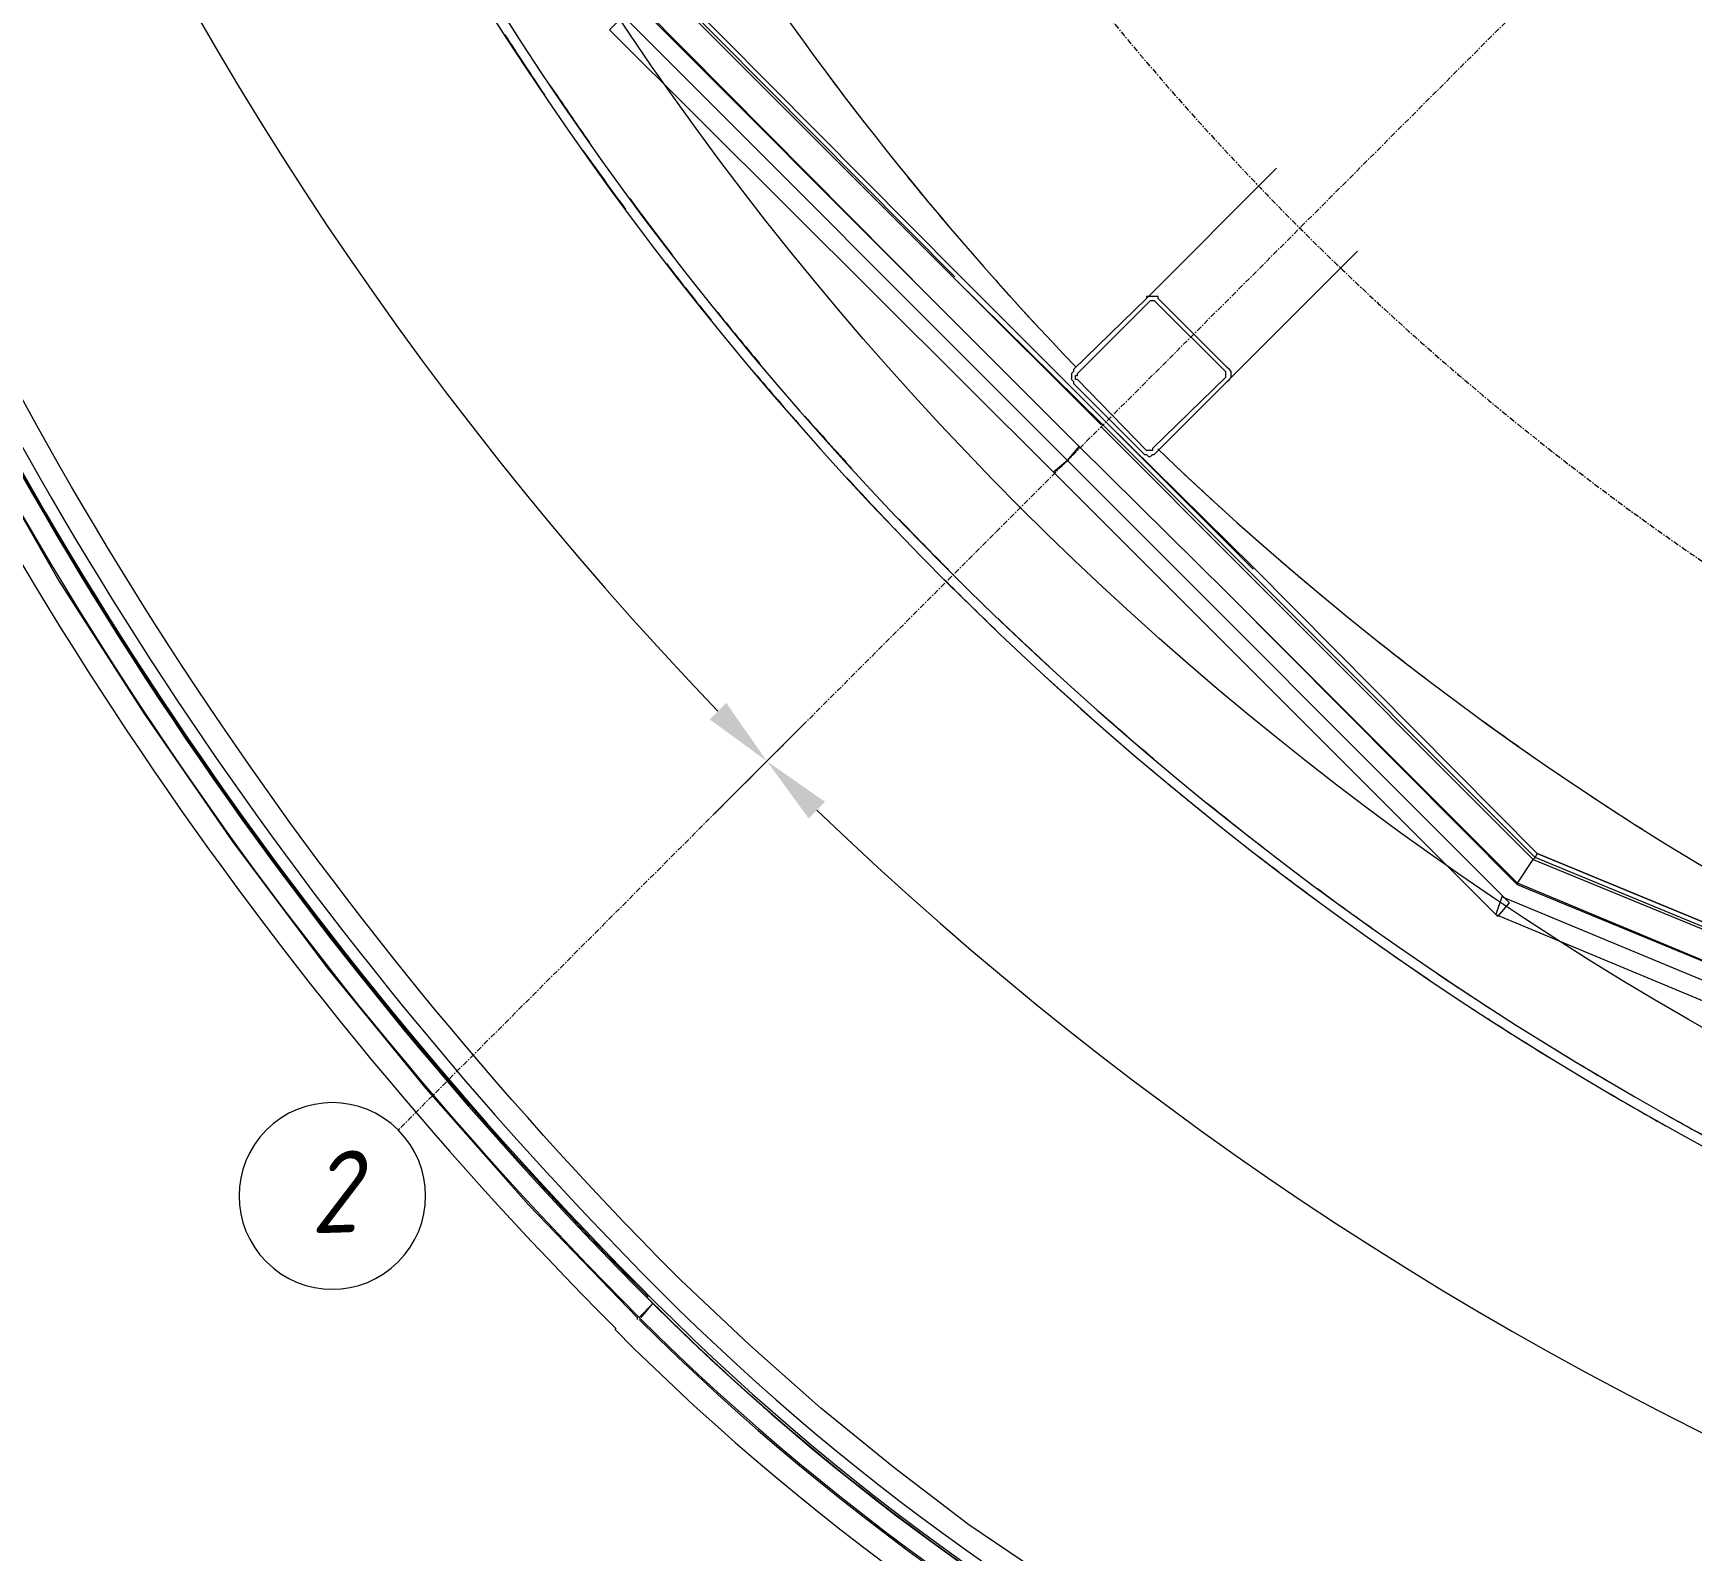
# Model space of a CAD drawing. Header units: millimetres. Extents: x 223 to 163467, y -12002 to 99672.
# Drawn here: x 112207 to 115764, y -7100 to -3846 of the extents above; entities that cross this region are included whole.
import ezdxf

# ---------------------------------------------------------------- set-up
doc = ezdxf.new("R2010")
doc.units = ezdxf.units.MM
doc.linetypes.add('ADSK_Линия сетки', pattern=[21, 12, -3, 3, -3])
for name, color, linetype, lineweight in [('A-ANNO-DIMS', 7, 'Continuous', 9), ('S-GRID', 7, 'Continuous', 9), ('S-GRID-IDEN', 7, 'Continuous', 9)]:
    doc.layers.add(name, color=color, linetype=linetype, lineweight=lineweight)
for name, color, linetype in [('PDF _A-AREA', 7, 'Continuous'), ('PDF _A-CLNG', 7, 'Continuous'), ('PDF _A-DETL', 7, 'Continuous'), ('PDF _A-FLOR', 7, 'Continuous'), ('PDF _A-GLAZ-CURT', 7, 'Continuous'), ('PDF _A-GLAZ-CWMG', 7, 'Continuous'), ('PDF _I-WALL', 7, 'Continuous'), ('PDF _S-BEAM', 7, 'Continuous'), ('PDF _S-RBAR-BNDY', 7, 'Continuous'), ('PDF _Ограждение', 7, 'Continuous')]:
    doc.layers.add(name, color=color, linetype=linetype)
doc.styles.add('GOST Common_I', font='ARIALN.TTF', dxfattribs={"height": 175})
doc.styles.add('GOST Common_I_6', font='ARIALN.TTF', dxfattribs={"height": 125})
doc.dimstyles.new('Диагональ_-_Gost_2_5мм', dxfattribs={"dimscale": 304.8, "dimtxt": 125.714375, "dimasz": 0.492126, "dimexe": 0.393701, "dimexo": 0.246063, "dimgap": 0.287073, "dimtad": 1, "dimdec": 0, "dimzin": 0, "dimdsep": 46, "dimtxsty": 'GOST Common_I_6', "dimsah": 1, "dimcen": 0.09, "dimdle": 0.393701, "dimazin": 0, "dimtfac": 1, "dimtdec": 4, "dimtix": 1, "dimtmove": 0, "dimatfit": 3, "dimfxl": 1, "dimtvp": 1, "dimtfill": 1, "dimtolj": 1, "dimtzin": 0, "dimarcsym": 2})

# ---------------------------------------------------------------- blocks, each defined once
blk = doc.blocks.new('Ось сетки - D8-489723-1 этаж')
at = {"layer": 'S-GRID-IDEN'}
for start, end in [(360, 180), (180, 360)]:
    blk.add_arc((0, 0), 4, start, end, dxfattribs=at)
blk = doc.blocks.new('*D339')
at = {"layer": 'A-ANNO-DIMS', "color": 0, "lineweight": -2, "transparency": 16777216}
for p, q in [((78830.9, 19097.7), (79115.9, 19097.7)), ((81110.1, 13595.1), (81311.7, 13796.7))]:
    blk.add_line(p, q, dxfattribs=at)
blk.add_arc((86612.7, 19097.7), 7616.7, 181.12837, 223.87163, dxfattribs=at)
at = {"layer": 'A-ANNO-DIMS', "color": 0, "transparency": 16777216}
for points in [[(78972.4, 18947.4), (79022.4, 18947.9), (78995.9, 19097.7)], [(81139.7, 13836.4), (81104, 13801.4), (81226.8, 13711.8)]]:
    blk.add_solid(points, dxfattribs=at)
at = {"layer": 'Defpoints', "color": 0, "transparency": 16777216}
for p in [(78755.9, 19097.7), (86612.7, 19097.7), (79255.5, 17126.3), (81057.1, 13542.1)]:
    blk.add_point(p, dxfattribs=at)
at = {"layer": 'A-ANNO-DIMS', "color": 0, "transparency": 16777216, "insert": (79714.3, 16240.3), "char_height": 125, "width": 588.088, "attachment_point": 5, "rotation": 292.5, "style": 'GOST Common_I_6', "bg_fill": 3, "box_fill_scale": 1.1, "bg_fill_color": 256, "bg_fill_true_color": 13158600, "bg_fill_transparency": 0}
blk.add_mtext('\\A1;45.00°', dxfattribs=at)
blk = doc.blocks.new('*D340')
at = {"layer": 'A-ANNO-DIMS', "color": 0, "lineweight": -2, "transparency": 16777216}
for p, q in [((81110.1, 13595.1), (81311.7, 13796.7)), ((86612.7, 11315.9), (86612.7, 11600.9))]:
    blk.add_line(p, q, dxfattribs=at)
blk.add_arc((86612.7, 19097.7), 7616.7, 226.12837, 268.87163, dxfattribs=at)
at = {"layer": 'A-ANNO-DIMS', "color": 0, "transparency": 16777216}
for points in [[(81316.4, 13588.9), (81351.4, 13624.6), (81226.8, 13711.8)], [(86462.9, 11507.4), (86462.4, 11457.4), (86612.7, 11480.9)]]:
    blk.add_solid(points, dxfattribs=at)
at = {"layer": 'Defpoints', "color": 0, "transparency": 16777216}
for p in [(86612.7, 19097.7), (81057.1, 13542.1), (82804.3, 12501.4), (86612.7, 11240.9)]:
    blk.add_point(p, dxfattribs=at)
at = {"layer": 'A-ANNO-DIMS', "color": 0, "transparency": 16777216, "insert": (83755.3, 12199.3), "char_height": 125, "width": 588.088, "attachment_point": 5, "rotation": 337.5, "style": 'GOST Common_I_6', "bg_fill": 3, "box_fill_scale": 1.1, "bg_fill_color": 256, "bg_fill_true_color": 13158600, "bg_fill_transparency": 0}
blk.add_mtext('\\A1;45.00°', dxfattribs=at)
blk = doc.blocks.new('оси')
at = {"layer": 'S-GRID', "linetype": 'ADSK_Линия сетки'}
blk.add_line((86612.7, 19097.7), (80436.2, 12921.1), dxfattribs=at)
blk.add_arc((86612.7, 19097.7), 6000, 192.09621, 182.95219, dxfattribs=at)
at = {"layer": 'S-GRID-IDEN', "xscale": 49.99999999999998, "yscale": 49.99999999999998, "zscale": 49.99999999999998, "rotation": 134.9999999998925}
blk.add_blockref('Ось сетки - D8-489723-1 этаж', (80294.7, 12779.7), dxfattribs=at)
at = {"layer": 'S-GRID-IDEN', "insert": (80243.4, 12874.2), "char_height": 175, "width": 137.089, "attachment_point": 1, "rotation": 1.8141, "style": 'GOST Common_I'}
blk.add_mtext('\\fGOST Common|b0|i1|c204|p34|;\\W.9;2', dxfattribs=at)
at = {"layer": 'A-ANNO-DIMS'}
dim = blk.add_angular_dim_3p(base=(79255.5, 17126.3), center=(86612.7, 19097.7), p1=(78755.9, 19097.7), p2=(81057.1, 13542.1), dimstyle='Диагональ_-_Gost_2_5мм', override={"dimpost": '<>', "dimfxl": 6013.290219}, dxfattribs=at)
dim.commit()
dim.dimension.update_dxf_attribs({"geometry": '*D339', "text_midpoint": (79714.3, 16240.3)})
dim = blk.add_angular_dim_3p(base=(82804.3, 12501.4), center=(86612.7, 19097.7), p1=(81057.1, 13542.1), p2=(86612.7, 11240.9), dimstyle='Диагональ_-_Gost_2_5мм', override={"dimpost": '<>', "dimfxl": 6013.290219}, dxfattribs=at)
dim.commit()
dim.dimension.update_dxf_attribs({"geometry": '*D340', "text_midpoint": (83755.3, 12199.3)})

msp = doc.modelspace()

# ---------------------------------------------------------------- linework, layer by layer
at = {"layer": 'PDF _A-AREA', "lineweight": 15}
for centre, radius, start, end in [((119432.2, -665.3), 8341.2, 210.54195, 212.19549), ((119431.4, -665.9), 8340.2, 213.07971, 214.55763), ((119434, -664), 8343.4, 215.50796, 216.93039), ((119434.2, -663.8), 8343.7, 217.89204, 219.32541), ((119431.9, -665.7), 8340.8, 220.24838, 221.78114), ((119432.4, -665.3), 8341.4, 222.60498, 224.61556), ((117163.4, -2925.8), 5141.2, 224.9725, 227.8454), ((117163.6, -2925.6), 5141.5, 228.8068, 230.7733), ((117163.8, -2925.3), 5141.9, 231.916, 233.7065)]:
    msp.add_arc(centre, radius, start, end, dxfattribs=at)
at = {"layer": 'PDF _A-CLNG', "lineweight": 15}
for centre, radius, start, end in [((119160, -18.5), 7048.5, 213.95855, 215.18938), ((119161.7, -17.4), 7050.6, 216.39221, 217.62268), ((119162.2, -16.9), 7051.2, 218.82573, 220.05608), ((119163.2, -16), 7052.5, 221.25928, 222.48939), ((119162.9, -16.2), 7052.2, 223.69818, 224.92287), ((119162.5, -16.5), 7051.8, 226.13168, 227.35644), ((119163.3, -15.5), 7053, 228.56527, 229.78981), ((119161.2, -18), 7049.7, 230.99852, 232.22913), ((119163.2, -15.3), 7053.1, 233.4321, 234.66212), ((119161.5, -17.7), 7050.2, 235.86545, 237.09598), ((119160.2, -19.8), 7047.6, 238.29877, 239.52974), ((119162.8, -15.3), 7052.9, 240.73258, 241.96263)]:
    msp.add_arc(centre, radius, start, end, dxfattribs=at)
at = {"layer": 'PDF _A-DETL', "lineweight": 15}
msp.add_circle((119166.2, -18.8), 6849.5, dxfattribs=at)
at = {"layer": 'PDF _A-FLOR', "lineweight": 15}
msp.add_lwpolyline([(112291, -1691.6, 0.887105), (126233.3, -17.4, 1), (112090, -17.4, 0.058045), (112279.3, -1642.8)], format="xyb", dxfattribs=at)
for centre, radius, start, end in [((119159.8, -18.8), 6548.7, 216.67213, 217.86457), ((119161.9, -17.2), 6551.3, 219.15531, 220.34179), ((119163.1, -16.1), 6552.9, 221.63273, 222.8189), ((119160.5, -18.6), 6549.3, 226.58729, 227.76863), ((119162.3, -16.6), 6552, 229.07058, 230.24595), ((119161.5, -17.6), 6550.7, 231.54778, 232.71788), ((119161.3, -17.9), 6550.3, 234.03076, 235.19543), ((119160.3, -19.4), 6548.6, 236.51895, 237.66745), ((117163.4, -2925.8), 5141.3, 224.9781, 226.7688), ((117163, -2926.3), 5140.6, 228.6363, 230.4933), ((117163, -2926.4), 5140.6, 231.6081, 233.2838)]:
    msp.add_arc(centre, radius, start, end, dxfattribs=at)
at = {"layer": 'PDF _A-GLAZ-CURT', "lineweight": 15}
msp.add_lwpolyline([(121308.2, -6349.6), (120491.2, -6684), (119610.7, -6684), (119166.2, -6684), (119166.2, -6726.3), (119166.2, -6684), (118721.7, -6684), (117841.2, -6684), (117024.2, -6349.6), (116613.5, -6180.2), (116600.8, -6214.1), (116613.5, -6180.2), (116202.9, -6006.7), (115390.1, -5672.2), (114767.8, -5045.7), (114450.3, -4732.4), (114424.9, -4762.1), (114450.3, -4732.4), (114137.1, -4419.2), (113514.8, -3796.9), (113345.4, -3390.5), (113248.1, -3157.7), (113027.9, -2620)], dxfattribs=at)
for points in [[(113442.8, -3839.2), (114395.3, -4787.5), (114424.9, -4762.1), (113472.4, -3809.6)], [(114395.3, -4787.5), (115347.8, -5740), (115373.2, -5710.3), (114424.9, -4762.1)], [(115343.5, -5735.7), (116583.9, -6252.2), (116600.8, -6214.1), (115356.2, -5697.6)]]:
    msp.add_lwpolyline(points, close=True, dxfattribs=at)
at = {"layer": 'PDF _A-GLAZ-CWMG', "lineweight": 15}
for points in [[(116228.3, -5943.2), (115428.2, -5613), (115432.4, -5604.5), (116232.5, -5934.7), (115432.4, -5604.5), (114822.9, -4990.7), (115432.4, -5604.5), (115428.2, -5613), (114814.4, -4999.1), (114501.1, -4685.9), (114183.6, -4372.6), (113569.8, -3758.8), (113574, -3754.6), (113569.8, -3758.8), (113514.8, -3792.7), (113514.8, -3796.9), (113514.8, -3792.7), (113349.7, -3390.5), (113252.3, -3157.7), (113027.9, -2620)], [(113112.6, -2645.4), (113108.4, -2645.4), (113311.6, -3132.3), (113404.7, -3369.3), (113569.8, -3758.8), (113514.8, -3792.7), (114137.1, -4419.2), (114450.3, -4732.4), (114767.8, -5045.7), (115390.1, -5668), (115390.1, -5672.2), (115390.1, -5668), (115424, -5617.2), (115428.2, -5613), (115424, -5617.2), (116228.3, -5947.4), (116638.9, -6116.7), (117049.6, -6286.1)], [(113121.1, -2649.7), (113112.6, -2645.4), (113315.8, -3132.3), (113408.9, -3365.1), (113574, -3754.6), (113582.5, -3750.3), (113417.4, -3360.9), (113582.5, -3750.3), (114192.1, -4364.2), (113582.5, -3750.3), (113574, -3754.6), (114183.6, -4368.4)], [(114496.9, -4685.9), (114183.6, -4372.6)], [(117024.2, -6349.6), (116613.5, -6176), (116202.9, -6006.7), (115390.1, -5668), (115424, -5617.2), (114810.2, -5003.4), (114496.9, -4690.1)], [(114822.9, -4990.7), (114505.4, -4677.4), (114822.9, -4994.9)], [(115432.4, -5604.5), (115432.4, -5604.5)], [(115432.4, -5604.5), (115432.4, -5604.5)]]:
    msp.add_lwpolyline(points, dxfattribs=at)
msp.add_lwpolyline([(114192.1, -4364.2), (114505.4, -4677.4)], close=True, dxfattribs=at)
at = {"layer": 'PDF _I-WALL', "lineweight": 15}
msp.add_lwpolyline([(112610.2, -2622.8, 0.826633), (126212.2, -17.4, 1), (112111.1, -17.4, 0.052683), (112266.8, -1490.8)], format="xyb", dxfattribs=at)
for centre, radius, start, end in [((119432.6, -665.1), 8439, 180, 224.9176), ((119432.6, -665.1), 8341.7, 180, 224.9176), ((119161.7, -17.4), 6551, 203.59862, 223.90687), ((119161.7, -17.4), 6551, 226.09314, 268.90686), ((117163.5, -2925.7), 5141.3, 224.9176, 265.8801), ((117163.5, -2925.7), 5238.7, 224.9176, 265.9625)]:
    msp.add_arc(centre, radius, start, end, dxfattribs=at)
at = {"layer": 'PDF _S-BEAM', "lineweight": 15}
for points in [[(111046.8, -545.7), (111046.8, -880.2), (111063.7, -1214.6), (111093.3, -1549), (111135.7, -1883.5), (111190.7, -2213.7), (111258.4, -2543.8), (111338.9, -2869.8), (111432, -3191.5), (111542.1, -3509), (111660.6, -3822.3), (111791.8, -4131.3), (111940, -4431.9), (112096.6, -4732.4), (112261.7, -5020.3), (112443.8, -5303.9), (112634.2, -5579.1), (112837.4, -5850), (113049.1, -6108.3), (113269.2, -6358), (113502.1, -6599.3), (113502.1, -6603.6)], [(114873.6, -4135.6), (114594.3, -4415)], [(114767.8, -4592.7), (115047.2, -4313.4)]]:
    msp.add_lwpolyline(points, dxfattribs=at)
for points in [[(113510.5, -6599.3), (113535.9, -6569.7), (113506.3, -6599.3, -0.202679), (111051, -545.7), (111089.1, -545.7)], [(111093.3, -545.7, 0.202877), (113535.9, -6569.7, 0.179396), (116799.8, -8059.8)], [(111097.6, -545.7, 0.203415), (113540.2, -6565.5, 0.180277), (116799.8, -8055.6)]]:
    msp.add_lwpolyline(points, format="xyb", dxfattribs=at)
for points in [[(114619.7, -4415), (114619.7, -4410.7), (114615.4, -4410.7), (114611.2, -4410.7), (114607, -4410.7), (114598.5, -4410.7), (114594.3, -4410.7), (114594.3, -4415), (114437.6, -4567.3), (114437.6, -4571.6), (114433.4, -4575.8), (114433.4, -4580), (114433.4, -4584.3), (114433.4, -4588.5), (114437.6, -4592.7), (114437.6, -4597), (114585.8, -4745.1), (114590, -4749.4), (114594.3, -4749.4), (114598.5, -4753.6), (114602.7, -4753.6), (114607, -4749.4), (114611.2, -4749.4), (114615.4, -4745.1), (114767.8, -4592.7), (114772.1, -4588.5), (114776.3, -4584.3), (114776.3, -4580), (114776.3, -4575.8), (114776.3, -4571.6), (114772.1, -4567.3), (114767.8, -4563.1)], [(114615.4, -4423.4), (114763.6, -4571.6), (114763.6, -4575.8), (114763.6, -4580), (114763.6, -4584.3), (114607, -4736.7), (114607, -4740.9), (114602.7, -4740.9), (114598.5, -4740.9), (114594.3, -4740.9), (114446.1, -4588.5), (114441.9, -4588.5), (114441.9, -4584.3), (114441.9, -4580), (114446.1, -4580), (114446.1, -4575.8), (114598.5, -4423.4), (114602.7, -4419.2), (114607, -4419.2), (114611.2, -4419.2)]]:
    msp.add_lwpolyline(points, close=True, dxfattribs=at)
for centre, radius, start, end in [((119159.2, -19), 7068.7, 212.80495, 214.06341), ((119161, -17.8), 7070.9, 215.23868, 216.49676), ((119161.3, -17.7), 7071.2, 217.67748, 218.93001), ((119164.9, -14.6), 7075.9, 220.11147, 221.36316), ((119163.1, -16), 7073.7, 222.54467, 223.79676), ((119162.2, -16.9), 7072.4, 224.98346, 226.23028), ((119160.4, -18.8), 7069.8, 227.41683, 228.66411), ((119163.8, -14.7), 7075.1, 229.85081, 231.09715), ((119162.3, -16.5), 7072.7, 232.28396, 233.53072), ((119160.6, -19), 7069.7, 234.71721, 235.9645), ((119161.1, -18.2), 7070.7, 237.1563, 238.39794), ((119161, -18.5), 7070.3, 239.58976, 240.83146), ((117180.6, -2907.2), 5208.8, 225.1384, 265.8074), ((117181.8, -2908.7), 5211.7, 225.1498, 265.7959)]:
    msp.add_arc(centre, radius, start, end, dxfattribs=at)
at = {"layer": 'PDF _S-RBAR-BNDY', "lineweight": 15}
for points in [[(114022.8, -4541.9), (114027, -4546.2)], [(114636.6, -5155.8), (114640.8, -5160)]]:
    msp.add_lwpolyline(points, dxfattribs=at)
at = {"layer": 'PDF _Ограждение', "lineweight": 15}
for points in [[(124783.7, -6540.1, 0.198463), (127209.4, -668.5), (127209.4, 631.1, 0.198443), (124783.7, 6502.7, 0.199638), (121160.1, 8005.5), (117168.1, 8005.5, 0.199865), (113548.6, 6502.7, 0.198463), (111123, 631.1), (111123, -668.5, 0.198443), (113548.6, -6540.1, 0.180575), (116799.8, -8030.2)], [(116850.6, -7983.6), (116647.4, -7966.7), (116448.4, -7941.3), (116249.5, -7907.4), (116050.5, -7869.3), (115851.5, -7818.5), (115656.8, -7763.5), (115466.3, -7700), (115275.8, -7628), (115089.5, -7547.6), (114907.5, -7458.7), (114729.7, -7365.5), (114551.9, -7263.9), (114382.6, -7158.1), (114213.3, -7043.8), (114052.4, -6921), (113895.8, -6794.1), (113743.4, -6658.6), (113595.2, -6518.9), (113582.5, -6506.2, -0.197731), (111169.5, -668.5)]]:
    msp.add_lwpolyline(points, format="xyb", dxfattribs=at)

# ---------------------------------------------------------------- next in the draw order: block references
at = {"lineweight": 15}
msp.add_blockref('оси', (32553.5, -19118.5), dxfattribs=at)

doc.saveas('drawing.dxf')
